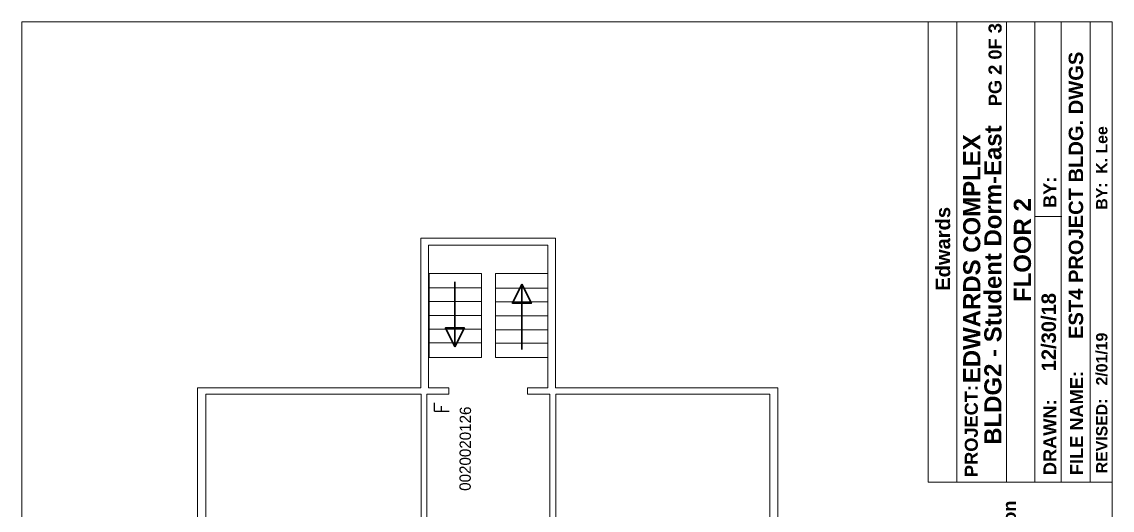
# Model space of a CAD drawing. Header units: inches. Extents: x -3.21 to 2.97, y -3.82 to 4.4.
# Drawn here: x -3.21 to 2.97, y 1.63 to 4.4 of the extents above; entities that cross this region are included whole.
import ezdxf
from ezdxf.enums import TextEntityAlignment as Align

# ---------------------------------------------------------------- set-up
doc = ezdxf.new("R2010")
doc.units = ezdxf.units.IN
doc.header["$MEASUREMENT"] = 0
doc.set_wipeout_variables(frame=1)
doc.layers.add('base', color=7, linetype='Continuous')
doc.layers.add('Floor 2 E', color=7, linetype='Continuous')
doc.layers.add('ETI - ADDRESSABLE DEVICE', color=1, linetype='Continuous', lineweight=60)
doc.styles.add('0', font='arialbd.ttf', dxfattribs={"height": 1})
doc.styles.add('1', font='arialbd.ttf', dxfattribs={"height": 1})
doc.styles.add('18', font='arialbd.ttf', dxfattribs={"height": 1})
doc.styles.add('19', font='arialbd.ttf', dxfattribs={"height": 1})
doc.styles.add('2', font='arialbd.ttf', dxfattribs={"height": 1})
doc.styles.add('AAStandard', font='alfonso.shx')
doc.styles.add('RGV-TEXT', font='simplex', dxfattribs={"height": 0.09375})

# ---------------------------------------------------------------- blocks, each defined once
blk = doc.blocks.new('OLDAVA1')
blk.add_wipeout([(-0.075, 0), (0.075, 0), (0.075, 0.15), (-0.075, 0.15)])
at = {"color": 7, "lineweight": 30, "style": 'RGV-TEXT', "flags": 8}
blk.add_attdef('AVA1', text='', height=0.0938, dxfattribs=at).set_placement((0, 0.075), align=Align.MIDDLE_CENTER)
blk = doc.blocks.new('SIGA-2781')
at = {"layer": 'ETI - ADDRESSABLE DEVICE', "xscale": 96.00000000000001, "yscale": 96.00000000000001, "zscale": 96.00000000000001}
blk.add_blockref('OLDAVA1', (11277.6, 7974.83), dxfattribs=at).add_auto_attribs({'AVA1': 'F'})
at = {"style": 'AAStandard', "flags": 1}
blk.add_attdef('FWK_DEVICE_TYPE', (11254.2, 7954.57), '', height=7, rotation=360, dxfattribs=at)
at = {"color": 7}
blk.add_attdef('FWK_DEVICE_ADDRESSES', (11210.96, 7966.2), '', height=7, rotation=360, dxfattribs=at)

msp = doc.modelspace()

# ---------------------------------------------------------------- linework, layer by layer
at = {"layer": 'base', "color": 250, "lineweight": 5}
for points in [[(-3.2134, 4.3998), (-3.2134, 4.3998), (2.9714, 4.3998), (2.9714, 4.3998), (2.9714, 4.3998), (2.9714, 4.3998), (2.9714, -3.8152), (2.9714, -3.8152), (2.9714, -3.8152), (2.9714, -3.8152), (-3.2134, -3.8152), (-3.2134, -3.8152), (-3.2134, -3.8152), (-3.2134, -3.8152), (-3.2134, 4.3998), (-3.2134, 4.3998)], [(-3.2134, 4.3998), (-3.2134, 4.3998), (2.9714, 4.3998), (2.9714, 4.3998), (2.9714, 4.3998), (2.9714, 4.3998), (2.9714, -3.8152), (2.9714, -3.8152), (2.9714, -3.8152), (2.9714, -3.8152), (-3.2134, -3.8152), (-3.2134, -3.8152), (-3.2134, -3.8152), (-3.2134, -3.8152), (-3.2134, 4.3998), (-3.2134, 4.3998)], [(1.928, 4.3998), (1.928, 4.3998), (2.9714, 4.3998), (2.9714, 4.3998), (2.9714, 4.3998), (2.9714, 4.3998), (2.9714, 1.7867), (2.9714, 1.7867), (2.9714, 1.7867), (2.9714, 1.7867), (1.928, 1.7867), (1.928, 1.7867), (1.928, 1.7867), (1.928, 1.7867), (1.928, 4.3998), (1.928, 4.3998)]]:
    msp.add_open_spline(points, degree=3, knots=[0, 0, 0, 0, 0.2, 0.2, 0.2, 0.2, 0.4, 0.4, 0.4, 0.4, 0.6, 0.6, 0.6, 0.6, 1, 1, 1, 1], dxfattribs=at)
for points in [[(2.0902, 1.7867), (2.0902, 1.7867), (2.0902, 4.3971), (2.0902, 4.3971)], [(2.3713, 1.7867), (2.3713, 1.7867), (2.3713, 4.3971), (2.3713, 4.3971)], [(2.5335, 1.7867), (2.5335, 1.7867), (2.5335, 4.3998), (2.5335, 4.3998)], [(2.6822, 1.7867), (2.6822, 1.7867), (2.6822, 4.3971), (2.6822, 4.3971)], [(2.8471, 1.7894), (2.8471, 1.7894), (2.8471, 4.3971), (2.8471, 4.3971)], [(2.5362, 3.2946), (2.5362, 3.2946), (2.6849, 3.2946), (2.6849, 3.2946)]]:
    msp.add_open_spline(points, degree=3, dxfattribs=at)
at = {"layer": 'Floor 2 E', "color": 250, "lineweight": 18}
for points, knots in [([(-0.9505, 2.3219), (-0.9505, 2.3219), (-0.9505, 3.171), (-0.9505, 3.171), (-0.9505, 3.171), (-0.9505, 3.171), (-0.187, 3.171), (-0.187, 3.171), (-0.187, 3.171), (-0.187, 3.171), (-0.187, 2.3219), (-0.187, 2.3219), (-0.187, 2.3219), (-0.187, 2.3219), (1.0753, 2.3219), (1.0753, 2.3219), (1.0753, 2.3219), (1.0753, 2.3219), (1.0753, -2.6004), (1.0753, -2.6004), (1.0753, -2.6004), (1.0753, -2.6004), (-2.2164, -2.6004), (-2.2164, -2.6004), (-2.2164, -2.6004), (-2.2164, -2.6004), (-2.2164, 2.3219), (-2.2164, 2.3219), (-2.2164, 2.3219), (-2.2164, 2.3219), (-0.9505, 2.3219), (-0.9505, 2.3219)], [0, 0, 0, 0, 0.111111, 0.111111, 0.111111, 0.111111, 0.222222, 0.222222, 0.222222, 0.222222, 0.333333, 0.333333, 0.333333, 0.333333, 0.444444, 0.444444, 0.444444, 0.444444, 0.555556, 0.555556, 0.555556, 0.555556, 0.666667, 0.666667, 0.666667, 0.666667, 0.777778, 0.777778, 0.777778, 0.777778, 1, 1, 1, 1]), ([(-2.1704, -2.5544), (-2.1704, -2.5544), (-2.1704, -1.0567), (-2.1704, -1.0567), (-2.1704, -1.0567), (-2.1704, -1.0567), (-0.9491, -1.0567), (-0.9491, -1.0567), (-0.9491, -1.0567), (-0.9491, -1.0567), (-0.9491, -1.1798), (-0.9491, -1.1798), (-0.9491, -1.1798), (-0.9491, -1.1798), (-0.9158, -1.1798), (-0.9158, -1.1798), (-0.9158, -1.1798), (-0.9158, -1.1798), (-0.9158, -1.0567), (-0.9158, -1.0567), (-0.9158, -1.0567), (-0.9158, -1.0567), (-0.9158, -1.0567), (-0.9158, -1.0567), (-0.9158, -1.0567), (-0.9158, -1.0567), (-0.9158, -1.021), (-0.9158, -1.021), (-0.9158, -1.021), (-0.9158, -1.021), (-0.9158, -1.021), (-0.9158, -1.021), (-0.9158, -1.021), (-0.9158, -1.021), (-0.9158, -0.8694), (-0.9158, -0.8694), (-0.9158, -0.8694), (-0.9158, -0.8694), (-0.9491, -0.8694), (-0.9491, -0.8694), (-0.9491, -0.8694), (-0.9491, -0.8694), (-0.9491, -1.021), (-0.9491, -1.021), (-0.9491, -1.021), (-0.9491, -1.021), (-2.1704, -1.021), (-2.1704, -1.021), (-2.1704, -1.021), (-2.1704, -1.021), (-2.1704, 0.7834), (-2.1704, 0.7834), (-2.1704, 0.7834), (-2.1704, 0.7834), (-0.9491, 0.7834), (-0.9491, 0.7834), (-0.9491, 0.7834), (-0.9491, 0.7834), (-0.9491, 0.6083), (-0.9491, 0.6083), (-0.9491, 0.6083), (-0.9491, 0.6083), (-0.9158, 0.6083), (-0.9158, 0.6083), (-0.9158, 0.6083), (-0.9158, 0.6083), (-0.9158, 0.7834), (-0.9158, 0.7834), (-0.9158, 0.7834), (-0.9158, 0.7834), (-0.9158, 0.7834), (-0.9158, 0.7834), (-0.9158, 0.7834), (-0.9158, 0.7834), (-0.9158, 0.8191), (-0.9158, 0.8191), (-0.9158, 0.8191), (-0.9158, 0.8191), (-0.9158, 0.8191), (-0.9158, 0.8191), (-0.9158, 0.8191), (-0.9158, 0.8191), (-0.9158, 0.9851), (-0.9158, 0.9851), (-0.9158, 0.9851), (-0.9158, 0.9851), (-0.9491, 0.9851), (-0.9491, 0.9851), (-0.9491, 0.9851), (-0.9491, 0.9851), (-0.9491, 0.8191), (-0.9491, 0.8191), (-0.9491, 0.8191), (-0.9491, 0.8191), (-2.1704, 0.8191), (-2.1704, 0.8191), (-2.1704, 0.8191), (-2.1704, 0.8191), (-2.1704, 2.2861), (-2.1704, 2.2861), (-2.1704, 2.2861), (-2.1704, 2.2861), (-0.9491, 2.2861), (-0.9491, 2.2861), (-0.9491, 2.2861), (-0.9491, 2.2861), (-0.9491, 1.277), (-0.9491, 1.277), (-0.9491, 1.277), (-0.9491, 1.277), (-0.9158, 1.277), (-0.9158, 1.277), (-0.9158, 1.277), (-0.9158, 1.277), (-0.9158, 2.2861), (-0.9158, 2.2861), (-0.9158, 2.2861), (-0.9158, 2.2861), (-0.7903, 2.2861), (-0.7903, 2.2861), (-0.7903, 2.2861), (-0.7903, 2.2861), (-0.7903, 2.3219), (-0.7903, 2.3219), (-0.7903, 2.3219), (-0.7903, 2.3219), (-0.907, 2.3219), (-0.907, 2.3219), (-0.907, 2.3219), (-0.907, 2.3219), (-0.907, 3.1314), (-0.907, 3.1314), (-0.907, 3.1314), (-0.907, 3.1314), (-0.2305, 3.1314), (-0.2305, 3.1314), (-0.2305, 3.1314), (-0.2305, 3.1314), (-0.2305, 2.3219), (-0.2305, 2.3219), (-0.2305, 2.3219), (-0.2305, 2.3219), (-0.3452, 2.3219), (-0.3452, 2.3219), (-0.3452, 2.3219), (-0.3452, 2.3219), (-0.3452, 2.2861), (-0.3452, 2.2861), (-0.3452, 2.2861), (-0.3452, 2.2861), (-0.2176, 2.2861), (-0.2176, 2.2861), (-0.2176, 2.2861), (-0.2176, 2.2861), (-0.2176, 1.277), (-0.2176, 1.277), (-0.2176, 1.277), (-0.2176, 1.277), (-0.1843, 1.277), (-0.1843, 1.277), (-0.1843, 1.277), (-0.1843, 1.277), (-0.1843, 2.2861), (-0.1843, 2.2861), (-0.1843, 2.2861), (-0.1843, 2.2861), (1.0293, 2.2861), (1.0293, 2.2861), (1.0293, 2.2861), (1.0293, 2.2861), (1.0293, 0.8191), (1.0293, 0.8191), (1.0293, 0.8191), (1.0293, 0.8191), (-0.1843, 0.8191), (-0.1843, 0.8191), (-0.1843, 0.8191), (-0.1843, 0.8191), (-0.1843, 0.9851), (-0.1843, 0.9851), (-0.1843, 0.9851), (-0.1843, 0.9851), (-0.2176, 0.9851), (-0.2176, 0.9851), (-0.2176, 0.9851), (-0.2176, 0.9851), (-0.2176, 0.9213), (-0.2176, 0.9213), (-0.2176, 0.9213), (-0.2176, 0.9213), (-0.2175, 0.9213), (-0.2175, 0.9213), (-0.2175, 0.9213), (-0.2175, 0.9213), (-0.2175, 0.6083), (-0.2175, 0.6083), (-0.2175, 0.6083), (-0.2175, 0.6083), (-0.1843, 0.6083), (-0.1843, 0.6083), (-0.1843, 0.6083), (-0.1843, 0.6083), (-0.1843, 0.7834), (-0.1843, 0.7834), (-0.1843, 0.7834), (-0.1843, 0.7834), (1.0293, 0.7834), (1.0293, 0.7834), (1.0293, 0.7834), (1.0293, 0.7834), (1.0293, -1.021), (1.0293, -1.021), (1.0293, -1.021), (1.0293, -1.021), (-0.1843, -1.021), (-0.1843, -1.021), (-0.1843, -1.021), (-0.1843, -1.021), (-0.1843, -0.8694), (-0.1843, -0.8694), (-0.1843, -0.8694), (-0.1843, -0.8694), (-0.2175, -0.8694), (-0.2175, -0.8694), (-0.2175, -0.8694), (-0.2175, -0.8694), (-0.2175, -1.1798), (-0.2175, -1.1798), (-0.2175, -1.1798), (-0.2175, -1.1798), (-0.1843, -1.1798), (-0.1843, -1.1798), (-0.1843, -1.1798), (-0.1843, -1.1798), (-0.1843, -1.0567), (-0.1843, -1.0567), (-0.1843, -1.0567), (-0.1843, -1.0567), (1.0293, -1.0567), (1.0293, -1.0567), (1.0293, -1.0567), (1.0293, -1.0567), (1.0293, -2.5544), (1.0293, -2.5544), (1.0293, -2.5544), (1.0293, -2.5544), (-0.1843, -2.5544), (-0.1843, -2.5544), (-0.1843, -2.5544), (-0.1843, -2.5544), (-0.1843, -1.4716), (-0.1843, -1.4716), (-0.1843, -1.4716), (-0.1843, -1.4716), (-0.2176, -1.4716), (-0.2176, -1.4716), (-0.2176, -1.4716), (-0.2176, -1.4716), (-0.2176, -2.5544), (-0.2176, -2.5544), (-0.2176, -2.5544), (-0.2176, -2.5544), (-0.9158, -2.5544), (-0.9158, -2.5544), (-0.9158, -2.5544), (-0.9158, -2.5544), (-0.9158, -1.4716), (-0.9158, -1.4716), (-0.9158, -1.4716), (-0.9158, -1.4716), (-0.9491, -1.4716), (-0.9491, -1.4716), (-0.9491, -1.4716), (-0.9491, -1.4716), (-0.9491, -2.5544), (-0.9491, -2.5544), (-0.9491, -2.5544), (-0.9491, -2.5544), (-2.1704, -2.5544), (-2.1704, -2.5544)], [0, 0, 0, 0, 0.014085, 0.014085, 0.014085, 0.014085, 0.028169, 0.028169, 0.028169, 0.028169, 0.042254, 0.042254, 0.042254, 0.042254, 0.056338, 0.056338, 0.056338, 0.056338, 0.070423, 0.070423, 0.070423, 0.070423, 0.084507, 0.084507, 0.084507, 0.084507, 0.098592, 0.098592, 0.098592, 0.098592, 0.112676, 0.112676, 0.112676, 0.112676, 0.126761, 0.126761, 0.126761, 0.126761, 0.140845, 0.140845, 0.140845, 0.140845, 0.15493, 0.15493, 0.15493, 0.15493, 0.169014, 0.169014, 0.169014, 0.169014, 0.183099, 0.183099, 0.183099, 0.183099, 0.197183, 0.197183, 0.197183, 0.197183, 0.211268, 0.211268, 0.211268, 0.211268, 0.225352, 0.225352, 0.225352, 0.225352, 0.239437, 0.239437, 0.239437, 0.239437, 0.253521, 0.253521, 0.253521, 0.253521, 0.267606, 0.267606, 0.267606, 0.267606, 0.28169, 0.28169, 0.28169, 0.28169, 0.295775, 0.295775, 0.295775, 0.295775, 0.309859, 0.309859, 0.309859, 0.309859, 0.323944, 0.323944, 0.323944, 0.323944, 0.338028, 0.338028, 0.338028, 0.338028, 0.352113, 0.352113, 0.352113, 0.352113, 0.366197, 0.366197, 0.366197, 0.366197, 0.380282, 0.380282, 0.380282, 0.380282, 0.394366, 0.394366, 0.394366, 0.394366, 0.408451, 0.408451, 0.408451, 0.408451, 0.422535, 0.422535, 0.422535, 0.422535, 0.43662, 0.43662, 0.43662, 0.43662, 0.450704, 0.450704, 0.450704, 0.450704, 0.464789, 0.464789, 0.464789, 0.464789, 0.478873, 0.478873, 0.478873, 0.478873, 0.492958, 0.492958, 0.492958, 0.492958, 0.507042, 0.507042, 0.507042, 0.507042, 0.521127, 0.521127, 0.521127, 0.521127, 0.535211, 0.535211, 0.535211, 0.535211, 0.549296, 0.549296, 0.549296, 0.549296, 0.56338, 0.56338, 0.56338, 0.56338, 0.577465, 0.577465, 0.577465, 0.577465, 0.591549, 0.591549, 0.591549, 0.591549, 0.605634, 0.605634, 0.605634, 0.605634, 0.619718, 0.619718, 0.619718, 0.619718, 0.633803, 0.633803, 0.633803, 0.633803, 0.647887, 0.647887, 0.647887, 0.647887, 0.661972, 0.661972, 0.661972, 0.661972, 0.676056, 0.676056, 0.676056, 0.676056, 0.690141, 0.690141, 0.690141, 0.690141, 0.704225, 0.704225, 0.704225, 0.704225, 0.71831, 0.71831, 0.71831, 0.71831, 0.732394, 0.732394, 0.732394, 0.732394, 0.746479, 0.746479, 0.746479, 0.746479, 0.760563, 0.760563, 0.760563, 0.760563, 0.774648, 0.774648, 0.774648, 0.774648, 0.788732, 0.788732, 0.788732, 0.788732, 0.802817, 0.802817, 0.802817, 0.802817, 0.816901, 0.816901, 0.816901, 0.816901, 0.830986, 0.830986, 0.830986, 0.830986, 0.84507, 0.84507, 0.84507, 0.84507, 0.859155, 0.859155, 0.859155, 0.859155, 0.873239, 0.873239, 0.873239, 0.873239, 0.887324, 0.887324, 0.887324, 0.887324, 0.901408, 0.901408, 0.901408, 0.901408, 0.915493, 0.915493, 0.915493, 0.915493, 0.929577, 0.929577, 0.929577, 0.929577, 0.943662, 0.943662, 0.943662, 0.943662, 0.957746, 0.957746, 0.957746, 0.957746, 0.971831, 0.971831, 0.971831, 0.971831, 1, 1, 1, 1]), ([(-0.6065, 2.9705), (-0.6065, 2.9705), (-0.6065, 2.8902), (-0.6065, 2.8902), (-0.6065, 2.8902), (-0.6065, 2.8902), (-0.9035, 2.8902), (-0.9035, 2.8902), (-0.9035, 2.8902), (-0.9035, 2.8902), (-0.9035, 2.9705), (-0.9035, 2.9705), (-0.9035, 2.9705), (-0.9035, 2.9705), (-0.6065, 2.9705), (-0.6065, 2.9705)], [0, 0, 0, 0, 0.2, 0.2, 0.2, 0.2, 0.4, 0.4, 0.4, 0.4, 0.6, 0.6, 0.6, 0.6, 1, 1, 1, 1]), ([(-0.5269, 2.9705), (-0.5269, 2.9705), (-0.5269, 2.8882), (-0.5269, 2.8882), (-0.5269, 2.8882), (-0.5269, 2.8882), (-0.2299, 2.8882), (-0.2299, 2.8882), (-0.2299, 2.8882), (-0.2299, 2.8882), (-0.2299, 2.9705), (-0.2299, 2.9705), (-0.2299, 2.9705), (-0.2299, 2.9705), (-0.5269, 2.9705), (-0.5269, 2.9705)], [0, 0, 0, 0, 0.2, 0.2, 0.2, 0.2, 0.4, 0.4, 0.4, 0.4, 0.6, 0.6, 0.6, 0.6, 1, 1, 1, 1]), ([(-0.6065, 2.813), (-0.6065, 2.813), (-0.6065, 2.8902), (-0.6065, 2.8902), (-0.6065, 2.8902), (-0.6065, 2.8902), (-0.9035, 2.8902), (-0.9035, 2.8902), (-0.9035, 2.8902), (-0.9035, 2.8902), (-0.9035, 2.813), (-0.9035, 2.813), (-0.9035, 2.813), (-0.9035, 2.813), (-0.6065, 2.813), (-0.6065, 2.813)], [0, 0, 0, 0, 0.2, 0.2, 0.2, 0.2, 0.4, 0.4, 0.4, 0.4, 0.6, 0.6, 0.6, 0.6, 1, 1, 1, 1]), ([(-0.5269, 2.8107), (-0.5269, 2.8107), (-0.5269, 2.8882), (-0.5269, 2.8882), (-0.5269, 2.8882), (-0.5269, 2.8882), (-0.2299, 2.8882), (-0.2299, 2.8882), (-0.2299, 2.8882), (-0.2299, 2.8882), (-0.2299, 2.8107), (-0.2299, 2.8107), (-0.2299, 2.8107), (-0.2299, 2.8107), (-0.5269, 2.8107), (-0.5269, 2.8107)], [0, 0, 0, 0, 0.2, 0.2, 0.2, 0.2, 0.4, 0.4, 0.4, 0.4, 0.6, 0.6, 0.6, 0.6, 1, 1, 1, 1]), ([(-0.6065, 2.813), (-0.6065, 2.813), (-0.6065, 2.7338), (-0.6065, 2.7338), (-0.6065, 2.7338), (-0.6065, 2.7338), (-0.9035, 2.7338), (-0.9035, 2.7338), (-0.9035, 2.7338), (-0.9035, 2.7338), (-0.9035, 2.813), (-0.9035, 2.813), (-0.9035, 2.813), (-0.9035, 2.813), (-0.6065, 2.813), (-0.6065, 2.813)], [0, 0, 0, 0, 0.2, 0.2, 0.2, 0.2, 0.4, 0.4, 0.4, 0.4, 0.6, 0.6, 0.6, 0.6, 1, 1, 1, 1]), ([(-0.5269, 2.8107), (-0.5269, 2.8107), (-0.5269, 2.7315), (-0.5269, 2.7315), (-0.5269, 2.7315), (-0.5269, 2.7315), (-0.2299, 2.7315), (-0.2299, 2.7315), (-0.2299, 2.7315), (-0.2299, 2.7315), (-0.2299, 2.8107), (-0.2299, 2.8107), (-0.2299, 2.8107), (-0.2299, 2.8107), (-0.5269, 2.8107), (-0.5269, 2.8107)], [0, 0, 0, 0, 0.2, 0.2, 0.2, 0.2, 0.4, 0.4, 0.4, 0.4, 0.6, 0.6, 0.6, 0.6, 1, 1, 1, 1]), ([(-0.6065, 2.6547), (-0.6065, 2.6547), (-0.6065, 2.7338), (-0.6065, 2.7338), (-0.6065, 2.7338), (-0.6065, 2.7338), (-0.9035, 2.7338), (-0.9035, 2.7338), (-0.9035, 2.7338), (-0.9035, 2.7338), (-0.9035, 2.6547), (-0.9035, 2.6547), (-0.9035, 2.6547), (-0.9035, 2.6547), (-0.6065, 2.6547), (-0.6065, 2.6547)], [0, 0, 0, 0, 0.2, 0.2, 0.2, 0.2, 0.4, 0.4, 0.4, 0.4, 0.6, 0.6, 0.6, 0.6, 1, 1, 1, 1]), ([(-0.5269, 2.6524), (-0.5269, 2.6524), (-0.5269, 2.7315), (-0.5269, 2.7315), (-0.5269, 2.7315), (-0.5269, 2.7315), (-0.2299, 2.7315), (-0.2299, 2.7315), (-0.2299, 2.7315), (-0.2299, 2.7315), (-0.2299, 2.6524), (-0.2299, 2.6524), (-0.2299, 2.6524), (-0.2299, 2.6524), (-0.5269, 2.6524), (-0.5269, 2.6524)], [0, 0, 0, 0, 0.2, 0.2, 0.2, 0.2, 0.4, 0.4, 0.4, 0.4, 0.6, 0.6, 0.6, 0.6, 1, 1, 1, 1]), ([(-0.6065, 2.6547), (-0.6065, 2.6547), (-0.6065, 2.5772), (-0.6065, 2.5772), (-0.6065, 2.5772), (-0.6065, 2.5772), (-0.9035, 2.5772), (-0.9035, 2.5772), (-0.9035, 2.5772), (-0.9035, 2.5772), (-0.9035, 2.6547), (-0.9035, 2.6547), (-0.9035, 2.6547), (-0.9035, 2.6547), (-0.6065, 2.6547), (-0.6065, 2.6547)], [0, 0, 0, 0, 0.2, 0.2, 0.2, 0.2, 0.4, 0.4, 0.4, 0.4, 0.6, 0.6, 0.6, 0.6, 1, 1, 1, 1]), ([(-0.5269, 2.6524), (-0.5269, 2.6524), (-0.5269, 2.5752), (-0.5269, 2.5752), (-0.5269, 2.5752), (-0.5269, 2.5752), (-0.2299, 2.5752), (-0.2299, 2.5752), (-0.2299, 2.5752), (-0.2299, 2.5752), (-0.2299, 2.6524), (-0.2299, 2.6524), (-0.2299, 2.6524), (-0.2299, 2.6524), (-0.5269, 2.6524), (-0.5269, 2.6524)], [0, 0, 0, 0, 0.2, 0.2, 0.2, 0.2, 0.4, 0.4, 0.4, 0.4, 0.6, 0.6, 0.6, 0.6, 1, 1, 1, 1]), ([(-0.6065, 2.4948), (-0.6065, 2.4948), (-0.6065, 2.5772), (-0.6065, 2.5772), (-0.6065, 2.5772), (-0.6065, 2.5772), (-0.9035, 2.5772), (-0.9035, 2.5772), (-0.9035, 2.5772), (-0.9035, 2.5772), (-0.9035, 2.4948), (-0.9035, 2.4948), (-0.9035, 2.4948), (-0.9035, 2.4948), (-0.6065, 2.4948), (-0.6065, 2.4948)], [0, 0, 0, 0, 0.2, 0.2, 0.2, 0.2, 0.4, 0.4, 0.4, 0.4, 0.6, 0.6, 0.6, 0.6, 1, 1, 1, 1]), ([(-0.5269, 2.4948), (-0.5269, 2.4948), (-0.5269, 2.5752), (-0.5269, 2.5752), (-0.5269, 2.5752), (-0.5269, 2.5752), (-0.2299, 2.5752), (-0.2299, 2.5752), (-0.2299, 2.5752), (-0.2299, 2.5752), (-0.2299, 2.4948), (-0.2299, 2.4948), (-0.2299, 2.4948), (-0.2299, 2.4948), (-0.5269, 2.4948), (-0.5269, 2.4948)], [0, 0, 0, 0, 0.2, 0.2, 0.2, 0.2, 0.4, 0.4, 0.4, 0.4, 0.6, 0.6, 0.6, 0.6, 1, 1, 1, 1])]:
    msp.add_open_spline(points, degree=3, knots=knots, dxfattribs=at)
at = {"layer": 'Floor 2 E', "color": 250, "lineweight": 35}
for points in [[(-0.7565, 2.9244), (-0.7565, 2.9244), (-0.7565, 2.5546), (-0.7565, 2.5546)], [(-0.3769, 2.541), (-0.3769, 2.541), (-0.3769, 2.9108), (-0.3769, 2.9108)]]:
    msp.add_open_spline(points, degree=3, dxfattribs=at)
for points in [[(-0.3769, 2.9108), (-0.3769, 2.9108), (-0.4308, 2.8028), (-0.4308, 2.8028), (-0.4308, 2.8028), (-0.4308, 2.8028), (-0.3229, 2.8028), (-0.3229, 2.8028), (-0.3229, 2.8028), (-0.3229, 2.8028), (-0.3769, 2.9108), (-0.3769, 2.9108)], [(-0.7565, 2.5546), (-0.7565, 2.5546), (-0.7026, 2.6625), (-0.7026, 2.6625), (-0.7026, 2.6625), (-0.7026, 2.6625), (-0.8105, 2.6625), (-0.8105, 2.6625), (-0.8105, 2.6625), (-0.8105, 2.6625), (-0.7565, 2.5546), (-0.7565, 2.5546)]]:
    msp.add_open_spline(points, degree=3, knots=[0, 0, 0, 0, 0.25, 0.25, 0.25, 0.25, 0.5, 0.5, 0.5, 0.5, 1, 1, 1, 1], dxfattribs=at)

# ---------------------------------------------------------------- texts
at = {"layer": 'base', "color": 250}
for s, height, style, p in [('EST4 PROJECT BLDG. DWGS', 0.08174, '2', (2.8064, 2.5999)), ('REVISED:   2/01/19                            BY:  K. Lee', 0.064225, '0', (2.9443, 1.8378)), ('EDWARDS COMPLEX', 0.097311, '0', (2.2233, 2.3491)), ('BY:', 0.07395, '0', (2.6551, 3.3431)), ('Edwards', 0.08174, '0', (2.0523, 2.8733)), ('12/30/18', 0.08174, '1', (2.6524, 2.4161)), ('FILE NAME:', 0.07395, '0', (2.8064, 1.827)), ('PROJECT:', 0.07395, '0', (2.209, 1.8162)), ('DRAWN:', 0.07395, '0', (2.6551, 1.827)), ('Traditional Manual Pull Station', 0.073953, '0', (2.4256, 0.1733))]:
    msp.add_text(s, height=height, rotation=90, dxfattribs=dict(at, style=style)).set_placement(p)
at = {"layer": 'Floor 2 E', "color": 250}
for s, height, style, p in [('PG 2 0F 3', 0.07407, '0', (2.3442, 3.9207)), ('BLDG2 - Student Dorm-East', 0.097311, '18', (2.3433, 1.9997)), ('FLOOR 2', 0.09731, '19', (2.5106, 2.8097))]:
    msp.add_text(s, height=height, rotation=90, dxfattribs=dict(at, style=style)).set_placement(p)

# ---------------------------------------------------------------- next in the draw order: block references
ref = msp.add_blockref('SIGA-2781', (72.052, -101.6901), dxfattribs=dict(xscale=0.00918554168576721, yscale=0.00918554168576721, zscale=0.00918554168576721, rotation=89.75888928145653))
ref.add_attrib('FWK_DEVICE_ADDRESSES', '0020020126', (-0.6671, 1.7379), dxfattribs={"color": 7, "height": 0.0643, "rotation": 89.75889})

doc.saveas('drawing.dxf')
